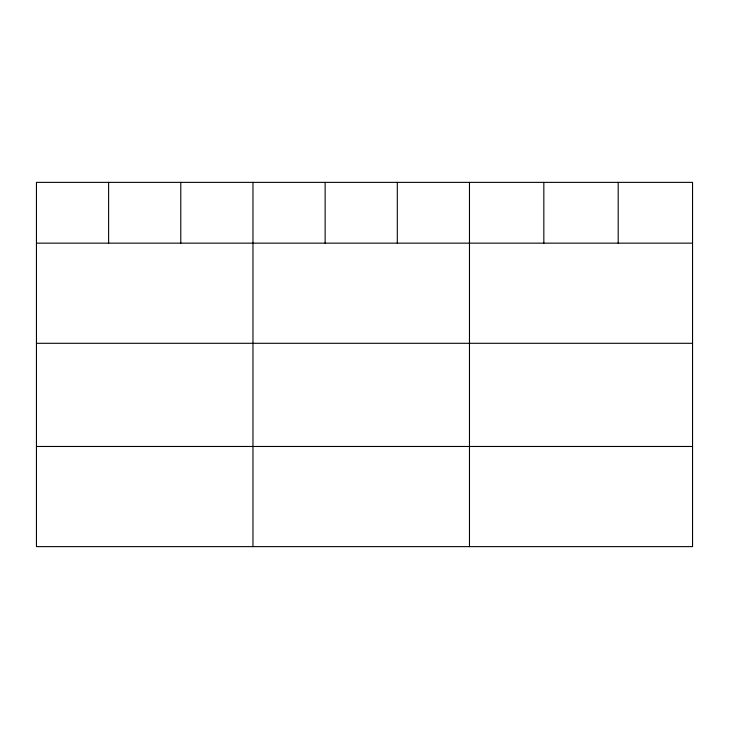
<?xml version="1.0" encoding="UTF-8"?>
<svg xmlns="http://www.w3.org/2000/svg" width="729" height="729" viewBox="0 0 729 729"><rect width="100%" height="100%" fill="white"/><g stroke="black" fill="none" stroke-linecap="round" stroke-linejoin="round"><path stroke-width="1.09" d="M692.55 243.149L692.55 546.632L36.45 546.632L36.45 182.368L692.55 182.368L692.55 243.149L36.45 243.149M36.45 343.295L692.55 343.295M36.45 446.476L692.55 446.476M618.192 182.368L618.192 243.149M543.834 182.368L543.834 243.149M469.476 182.368L469.476 546.632M397.305 182.368L397.305 243.149M325.134 182.368L325.134 243.149M252.963 182.368L252.963 546.632M180.792 182.368L180.792 243.149M108.621 182.368L108.621 243.149"/></g></svg>
